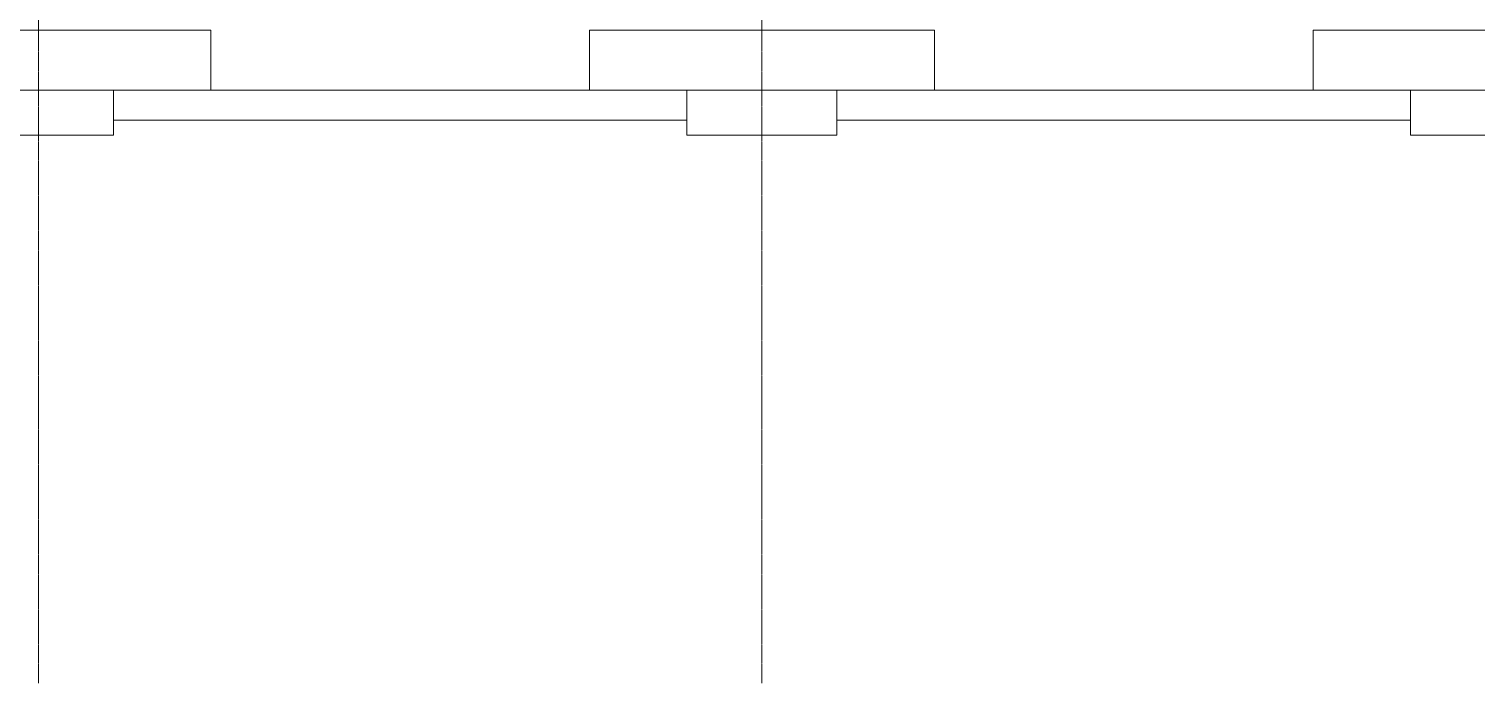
# Model space of a CAD drawing. Header units: inches. Extents: x 21386 to 98862, y -290 to 853.
# Drawn here: x 36499 to 37078, y -273 to -11 of the extents above; entities that cross this region are included whole.
import ezdxf

# ---------------------------------------------------------------- set-up
doc = ezdxf.new("R2010")
doc.units = ezdxf.units.IN
doc.header["$MEASUREMENT"] = 0
doc.linetypes.add('Grid Line 1_2_', pattern=[0.875, 0.5, -0.125, 0.125, -0.125])
doc.layers.add('S-FNDN', color=32, linetype='Continuous', lineweight=13)
doc.layers.add('S-GRID', color=1, linetype='Continuous', lineweight=9)

# ---------------------------------------------------------------- blocks, each defined once
blk = doc.blocks.new('Struct_Xcel_Sports Complex_rvt-4-Building Section - East_West looking South')
at = {"layer": 'S-FNDN', "color": 8, "lineweight": 9}
for p, q in [((-25470.89, -12), (-25332.89, -12)), ((-25332.89, -12), (-25332.89, -36)), ((-25181.39, -12), (-25043.39, -12)), ((-25181.39, -36), (-25181.39, -12)), ((-25043.39, -12), (-25043.39, -36)), ((-24891.89, -12), (-24753.89, -12)), ((-24891.89, -36), (-24891.89, -12)), ((-25332.89, -36), (-25470.89, -36)), ((-25371.89, -54), (-25371.89, -36)), ((-25332.89, -36), (-25181.39, -36)), ((-25043.39, -36), (-25181.39, -36)), ((-25142.39, -36), (-25142.39, -54)), ((-25082.39, -54), (-25082.39, -36)), ((-25043.39, -36), (-24891.89, -36)), ((-24753.89, -36), (-24891.89, -36)), ((-24852.89, -36), (-24852.89, -54)), ((-25142.39, -48), (-25371.89, -48)), ((-24852.89, -48), (-25082.39, -48)), ((-25371.89, -54), (-25431.89, -54)), ((-25082.39, -54), (-25142.39, -54)), ((-24792.89, -54), (-24852.89, -54))]:
    blk.add_line(p, q, dxfattribs=at)

msp = doc.modelspace()

# ---------------------------------------------------------------- linework, layer by layer
at = {"layer": 'S-GRID', "linetype": 'Grid Line 1_2_'}
for p, q in [((36502.96, -273.16), (36502.96, 671.89)), ((36502.96, -273.16), (36502.96, 671.89)), ((36792.46, -273.16), (36792.46, 671.89)), ((36792.46, -273.16), (36792.46, 671.89))]:
    msp.add_line(p, q, dxfattribs=at)

# ---------------------------------------------------------------- block references
at = {"color": 170, "lineweight": 5}
msp.add_blockref('Struct_Xcel_Sports Complex_rvt-4-Building Section - East_West looking South', (61904.85, 0), dxfattribs=at)

doc.saveas('drawing.dxf')
